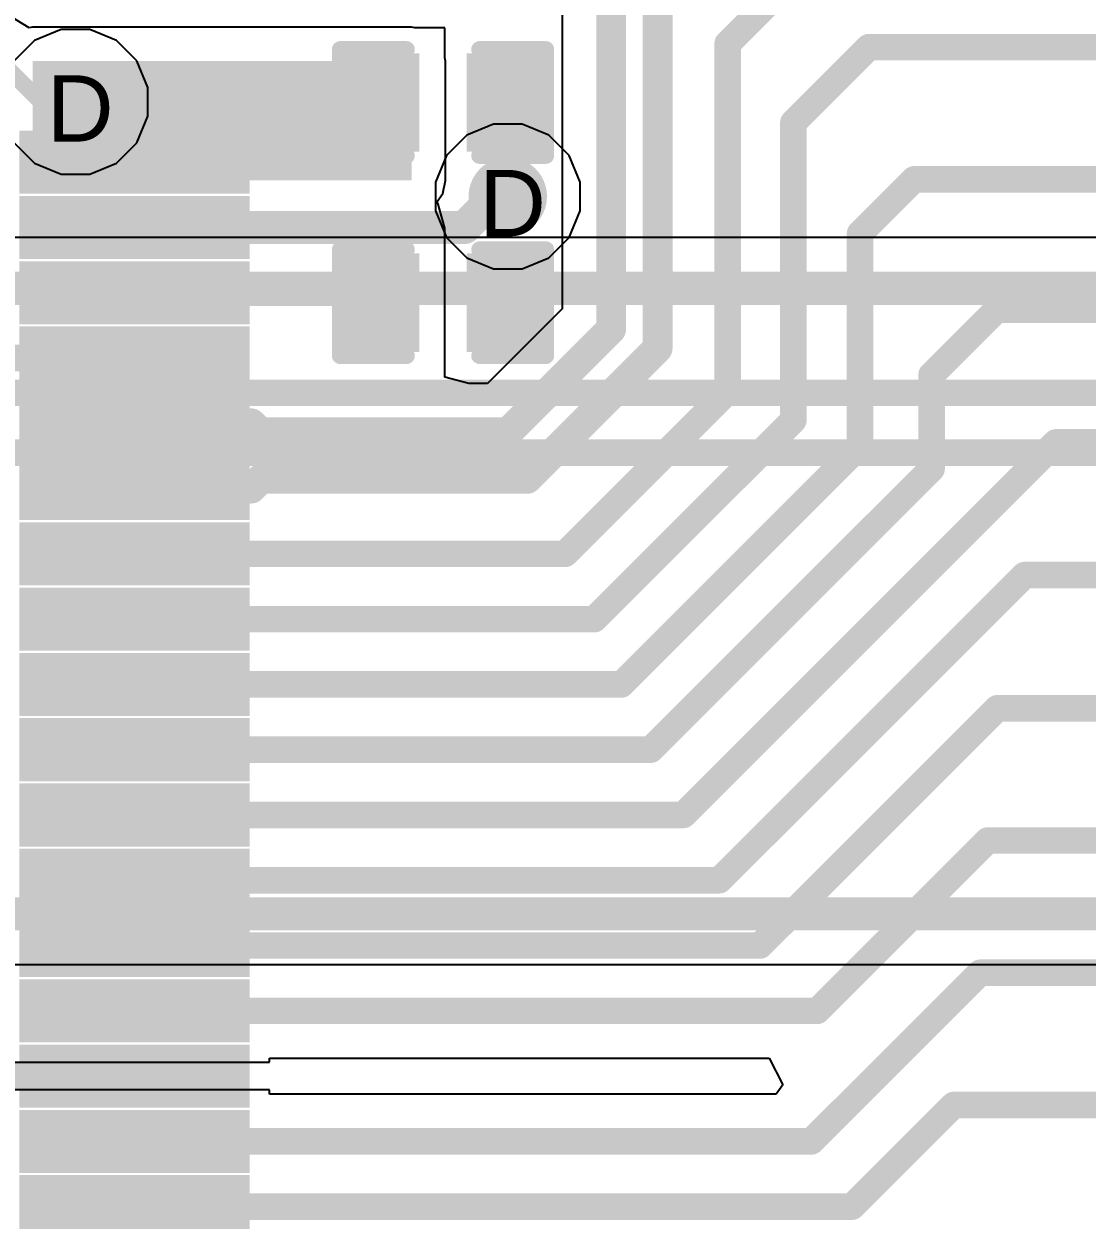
# Model space of a CAD drawing. Header units: inches. Extents: x -11 to 5428, y 0 to 5423.
# Drawn here: x 158.13 to 166.27, y 56.45 to 65.61 of the extents above; entities that cross this region are included whole.
import ezdxf

# ---------------------------------------------------------------- set-up
doc = ezdxf.new("R2010")
doc.units = ezdxf.units.IN
for name, color, linetype in [('Bottom Layer', 5, 'Continuous'), ('Drill Drawing', 1, 'Continuous'), ('GND', 16, 'Continuous'), ('PWR', 76, 'Continuous'), ('Top Layer', 1, 'Continuous'), ('Top Overlay', 2, 'Continuous'), ('Top Paste', 8, 'Continuous'), ('Top Solder', 216, 'Continuous'), ('Via Holes', 16, 'Continuous')]:
    doc.layers.add(name, color=color, linetype=linetype)
doc.styles.add('Arial', font='', dxfattribs={"height": 0.2})
doc.styles.get('Arial').set_extended_font_data('Arial')

# ---------------------------------------------------------------- blocks, each defined once
blk = doc.blocks.new('C___0402_387')
at = {"layer": 'Top Layer'}
for points in [[(-0.6985, -0.3175), (-0.6985, 0.3175), (-0.2413, 0.3175), (-0.2413, -0.3175)], [(0.2413, -0.3175), (0.2413, 0.3175), (0.6985, 0.3175), (0.6985, -0.3175)]]:
    blk.add_hatch(color=1, dxfattribs=at).paths.add_polyline_path(points)
at = {"layer": 'Top Paste'}
for points in [[(-0.6985, -0.3175), (-0.6985, 0.3175), (-0.2413, 0.3175), (-0.2413, -0.3175)], [(0.2413, -0.3175), (0.2413, 0.3175), (0.6985, 0.3175), (0.6985, -0.3175)]]:
    blk.add_hatch(color=8, dxfattribs=at).paths.add_polyline_path(points)
at = {"layer": 'Top Solder'}
for points in [[(-0.7585, -0.3775), (-0.7585, 0.3775), (-0.1813, 0.3775), (-0.1813, -0.3775)], [(0.1813, -0.3775), (0.1813, 0.3775), (0.7585, 0.3775), (0.7585, -0.3775)]]:
    blk.add_hatch(color=216, dxfattribs=at).paths.add_polyline_path(points)
at = {"layer": 'Top Overlay'}
for points in [[(-0.7874, -0.4064, 0.127, 0.127, 0), (-0.7874, 0.4064, 0.127, 0.127, 0)], [(-0.7874, 0.4064, 0.127, 0.127, 0), (-0.2794, 0.4064, 0.127, 0.127, 0)], [(0.2794, 0.4064, 0.127, 0.127, 0), (0.7874, 0.4064, 0.127, 0.127, 0)], [(0.7874, -0.4064, 0.127, 0.127, 0), (0.7874, 0.4064, 0.127, 0.127, 0)], [(-0.7874, -0.4064, 0.127, 0.127, 0), (-0.2794, -0.4064, 0.127, 0.127, 0)], [(0.2794, -0.4064, 0.127, 0.127, 0), (0.7874, -0.4064, 0.127, 0.127, 0)]]:
    blk.add_lwpolyline(points, format="xyseb", dxfattribs=at)
for points in [[(-0.8192, 0.4064, 0.0635, 0.0635, 1), (-0.7557, 0.4064, 0.0635, 0.0635, 1)], [(-0.8192, 0.4064, 0.0635, 0.0635, 1), (-0.7557, 0.4064, 0.0635, 0.0635, 1)], [(-0.3112, 0.4064, 0.0635, 0.0635, 1), (-0.2477, 0.4064, 0.0635, 0.0635, 1)], [(0.2476, 0.4064, 0.0635, 0.0635, 1), (0.3111, 0.4064, 0.0635, 0.0635, 1)], [(0.7556, 0.4064, 0.0635, 0.0635, 1), (0.8191, 0.4064, 0.0635, 0.0635, 1)], [(0.7556, 0.4064, 0.0635, 0.0635, 1), (0.8191, 0.4064, 0.0635, 0.0635, 1)], [(-0.8192, -0.4064, 0.0635, 0.0635, 1), (-0.7557, -0.4064, 0.0635, 0.0635, 1)], [(-0.8192, -0.4064, 0.0635, 0.0635, 1), (-0.7557, -0.4064, 0.0635, 0.0635, 1)], [(-0.3112, -0.4064, 0.0635, 0.0635, 1), (-0.2477, -0.4064, 0.0635, 0.0635, 1)], [(0.2476, -0.4064, 0.0635, 0.0635, 1), (0.3111, -0.4064, 0.0635, 0.0635, 1)], [(0.7556, -0.4064, 0.0635, 0.0635, 1), (0.8191, -0.4064, 0.0635, 0.0635, 1)], [(0.7556, -0.4064, 0.0635, 0.0635, 1), (0.8191, -0.4064, 0.0635, 0.0635, 1)]]:
    blk.add_lwpolyline(points, format="xyseb", close=True, dxfattribs=at)
blk = doc.blocks.new('C___0402_396')
at = {"layer": 'Top Layer'}
for points in [[(-0.6985, -0.3175), (-0.6985, 0.3175), (-0.2413, 0.3175), (-0.2413, -0.3175)], [(0.2413, -0.3175), (0.2413, 0.3175), (0.6985, 0.3175), (0.6985, -0.3175)]]:
    blk.add_hatch(color=1, dxfattribs=at).paths.add_polyline_path(points)
at = {"layer": 'Top Paste'}
for points in [[(-0.6985, -0.3175), (-0.6985, 0.3175), (-0.2413, 0.3175), (-0.2413, -0.3175)], [(0.2413, -0.3175), (0.2413, 0.3175), (0.6985, 0.3175), (0.6985, -0.3175)]]:
    blk.add_hatch(color=8, dxfattribs=at).paths.add_polyline_path(points)
at = {"layer": 'Top Solder'}
for points in [[(-0.7585, -0.3775), (-0.7585, 0.3775), (-0.1813, 0.3775), (-0.1813, -0.3775)], [(0.1813, -0.3775), (0.1813, 0.3775), (0.7585, 0.3775), (0.7585, -0.3775)]]:
    blk.add_hatch(color=216, dxfattribs=at).paths.add_polyline_path(points)
at = {"layer": 'Top Overlay'}
for points in [[(-0.2794, 0.4064, 0.127, 0.127, 0), (-0.7874, 0.4064, 0.127, 0.127, 0)], [(-0.7874, 0.4064, 0.127, 0.127, 0), (-0.7874, -0.4064, 0.127, 0.127, 0)], [(0.7874, 0.4064, 0.127, 0.127, 0), (0.2794, 0.4064, 0.127, 0.127, 0)], [(0.7874, 0.4064, 0.127, 0.127, 0), (0.7874, -0.4064, 0.127, 0.127, 0)], [(-0.2794, -0.4064, 0.127, 0.127, 0), (-0.7874, -0.4064, 0.127, 0.127, 0)], [(0.7874, -0.4064, 0.127, 0.127, 0), (0.2794, -0.4064, 0.127, 0.127, 0)]]:
    blk.add_lwpolyline(points, format="xyseb", dxfattribs=at)
for points in [[(-0.8191, 0.4064, 0.0635, 0.0635, 1), (-0.7556, 0.4064, 0.0635, 0.0635, 1)], [(-0.8191, 0.4064, 0.0635, 0.0635, 1), (-0.7556, 0.4064, 0.0635, 0.0635, 1)], [(-0.3111, 0.4064, 0.0635, 0.0635, 1), (-0.2476, 0.4064, 0.0635, 0.0635, 1)], [(0.2477, 0.4064, 0.0635, 0.0635, 1), (0.3112, 0.4064, 0.0635, 0.0635, 1)], [(0.7557, 0.4064, 0.0635, 0.0635, 1), (0.8192, 0.4064, 0.0635, 0.0635, 1)], [(0.7557, 0.4064, 0.0635, 0.0635, 1), (0.8192, 0.4064, 0.0635, 0.0635, 1)], [(-0.8191, -0.4064, 0.0635, 0.0635, 1), (-0.7556, -0.4064, 0.0635, 0.0635, 1)], [(-0.8191, -0.4064, 0.0635, 0.0635, 1), (-0.7556, -0.4064, 0.0635, 0.0635, 1)], [(-0.3111, -0.4064, 0.0635, 0.0635, 1), (-0.2476, -0.4064, 0.0635, 0.0635, 1)], [(0.2477, -0.4064, 0.0635, 0.0635, 1), (0.3112, -0.4064, 0.0635, 0.0635, 1)], [(0.7557, -0.4064, 0.0635, 0.0635, 1), (0.8192, -0.4064, 0.0635, 0.0635, 1)], [(0.7557, -0.4064, 0.0635, 0.0635, 1), (0.8192, -0.4064, 0.0635, 0.0635, 1)]]:
    blk.add_lwpolyline(points, format="xyseb", close=True, dxfattribs=at)
blk = doc.blocks.new('LQFP_144_20_20__614')
at = {"layer": 'Top Layer'}
for points in [[(9.9, 8.89), (11.46, 8.89), (11.46, 8.61), (9.9, 8.61)], [(9.9, 8.39), (11.46, 8.39), (11.46, 8.11), (9.9, 8.11)], [(9.9, 7.89), (11.46, 7.89), (11.46, 7.61), (9.9, 7.61)], [(9.9, 7.39), (11.46, 7.39), (11.46, 7.11), (9.9, 7.11)], [(9.9, 6.89), (11.46, 6.89), (11.46, 6.61), (9.9, 6.61)], [(9.9, 6.39), (11.46, 6.39), (11.46, 6.11), (9.9, 6.11)], [(9.9, 5.89), (11.46, 5.89), (11.46, 5.61), (9.9, 5.61)], [(9.9, 5.39), (11.46, 5.39), (11.46, 5.11), (9.9, 5.11)], [(9.9, 4.89), (11.46, 4.89), (11.46, 4.61), (9.9, 4.61)], [(9.9, 4.39), (11.46, 4.39), (11.46, 4.11), (9.9, 4.11)], [(9.9, 3.89), (11.46, 3.89), (11.46, 3.61), (9.9, 3.61)], [(9.9, 3.39), (11.46, 3.39), (11.46, 3.11), (9.9, 3.11)], [(9.9, 2.89), (11.46, 2.89), (11.46, 2.61), (9.9, 2.61)], [(9.9, 2.39), (11.46, 2.39), (11.46, 2.11), (9.9, 2.11)], [(9.9, 1.89), (11.46, 1.89), (11.46, 1.61), (9.9, 1.61)], [(9.9, 1.39), (11.46, 1.39), (11.46, 1.11), (9.9, 1.11)], [(9.9, 0.89), (11.46, 0.89), (11.46, 0.61), (9.9, 0.61)]]:
    blk.add_hatch(color=1, dxfattribs=at).paths.add_polyline_path(points)
at = {"layer": 'Top Paste'}
for points in [[(9.9, 8.89), (11.46, 8.89), (11.46, 8.61), (9.9, 8.61)], [(9.9, 8.39), (11.46, 8.39), (11.46, 8.11), (9.9, 8.11)], [(9.9, 7.89), (11.46, 7.89), (11.46, 7.61), (9.9, 7.61)], [(9.9, 7.39), (11.46, 7.39), (11.46, 7.11), (9.9, 7.11)], [(9.9, 6.89), (11.46, 6.89), (11.46, 6.61), (9.9, 6.61)], [(9.9, 6.39), (11.46, 6.39), (11.46, 6.11), (9.9, 6.11)], [(9.9, 5.89), (11.46, 5.89), (11.46, 5.61), (9.9, 5.61)], [(9.9, 5.39), (11.46, 5.39), (11.46, 5.11), (9.9, 5.11)], [(9.9, 4.89), (11.46, 4.89), (11.46, 4.61), (9.9, 4.61)], [(9.9, 4.39), (11.46, 4.39), (11.46, 4.11), (9.9, 4.11)], [(9.9, 3.89), (11.46, 3.89), (11.46, 3.61), (9.9, 3.61)], [(9.9, 3.39), (11.46, 3.39), (11.46, 3.11), (9.9, 3.11)], [(9.9, 2.89), (11.46, 2.89), (11.46, 2.61), (9.9, 2.61)], [(9.9, 2.39), (11.46, 2.39), (11.46, 2.11), (9.9, 2.11)], [(9.9, 1.89), (11.46, 1.89), (11.46, 1.61), (9.9, 1.61)], [(9.9, 1.39), (11.46, 1.39), (11.46, 1.11), (9.9, 1.11)], [(9.9, 0.89), (11.46, 0.89), (11.46, 0.61), (9.9, 0.61)]]:
    blk.add_hatch(color=8, dxfattribs=at).paths.add_polyline_path(points)
at = {"layer": 'Top Solder'}
for points in [[(9.7984, 8.9916), (11.5616, 8.9916), (11.5616, 8.5084), (9.7984, 8.5084)], [(9.7984, 8.4916), (11.5616, 8.4916), (11.5616, 8.0084), (9.7984, 8.0084)], [(9.7984, 7.9916), (11.5616, 7.9916), (11.5616, 7.5084), (9.7984, 7.5084)], [(9.7984, 7.4916), (11.5616, 7.4916), (11.5616, 7.0084), (9.7984, 7.0084)], [(9.7984, 6.9916), (11.5616, 6.9916), (11.5616, 6.5084), (9.7984, 6.5084)], [(9.7984, 6.4916), (11.5616, 6.4916), (11.5616, 6.0084), (9.7984, 6.0084)], [(9.7984, 5.9916), (11.5616, 5.9916), (11.5616, 5.5084), (9.7984, 5.5084)], [(9.7984, 5.4916), (11.5616, 5.4916), (11.5616, 5.0084), (9.7984, 5.0084)], [(9.7984, 4.9916), (11.5616, 4.9916), (11.5616, 4.5084), (9.7984, 4.5084)], [(9.7984, 4.4916), (11.5616, 4.4916), (11.5616, 4.0084), (9.7984, 4.0084)], [(9.7984, 3.9916), (11.5616, 3.9916), (11.5616, 3.5084), (9.7984, 3.5084)], [(9.7984, 3.4916), (11.5616, 3.4916), (11.5616, 3.0084), (9.7984, 3.0084)], [(9.7984, 2.9916), (11.5616, 2.9916), (11.5616, 2.5084), (9.7984, 2.5084)], [(9.7984, 2.4916), (11.5616, 2.4916), (11.5616, 2.0084), (9.7984, 2.0084)], [(9.7984, 1.9916), (11.5616, 1.9916), (11.5616, 1.5084), (9.7984, 1.5084)], [(9.7984, 1.4916), (11.5616, 1.4916), (11.5616, 1.0084), (9.7984, 1.0084)], [(9.7984, 0.9916), (11.5616, 0.9916), (11.5616, 0.5084), (9.7984, 0.5084)]]:
    blk.add_hatch(color=216, dxfattribs=at).paths.add_polyline_path(points)
at = {"layer": 'Top Overlay'}
blk.add_lwpolyline([(9.144, 10.033, 0.127, 0.127, 0), (10.033, 9.144, 0.127, 0.127, 0)], format="xyseb", dxfattribs=at)
blk.add_lwpolyline([(10.0012, 9.144, 0.0635, 0.0635, 1), (10.0647, 9.144, 0.0635, 0.0635, 1)], format="xyseb", close=True, dxfattribs=at)

msp = doc.modelspace()

# ---------------------------------------------------------------- hatches: boundary and pattern name
at = {"layer": 'Bottom Layer'}
h = msp.add_hatch(color=5, dxfattribs=at)
edge = h.paths.add_edge_path()
edge.add_arc((158.5267, 65.0161), 0.3, 0, 360)
h = msp.add_hatch(color=5, dxfattribs=at)
edge = h.paths.add_edge_path()
edge.add_arc((161.8365, 64.2913), 0.3, 0, 360)
at = {"layer": 'GND'}
h = msp.add_hatch(color=16, dxfattribs=at)
edge = h.paths.add_edge_path()
edge.add_arc((158.5267, 65.0161), 0.3, 0, 360)
h = msp.add_hatch(color=16, dxfattribs=at)
edge = h.paths.add_edge_path()
edge.add_arc((161.8365, 64.2913), 0.3, 0, 360)
at = {"layer": 'PWR'}
h = msp.add_hatch(color=76, dxfattribs=at)
edge = h.paths.add_edge_path()
edge.add_arc((158.5267, 65.0161), 0.3, 0, 360)
h = msp.add_hatch(color=76, dxfattribs=at)
edge = h.paths.add_edge_path()
edge.add_arc((161.8365, 64.2913), 0.3, 0, 360)
at = {"layer": 'Top Layer'}
msp.add_hatch(color=1, dxfattribs=at).paths.add_polyline_path([(158.1978, 64.4138), (161.0994, 64.4138), (161.0994, 65.3283), (158.1978, 65.3283)])
h = msp.add_hatch(color=1, dxfattribs=at)
edge = h.paths.add_edge_path()
edge.add_arc((158.5267, 65.0161), 0.3, 0, 360)
h = msp.add_hatch(color=1, dxfattribs=at)
edge = h.paths.add_edge_path()
edge.add_arc((161.8365, 64.2913), 0.3, 0, 360)
at = {"layer": 'Via Holes'}
h = msp.add_hatch(color=7, dxfattribs=at)
edge = h.paths.add_edge_path()
edge.add_arc((158.5267, 65.0161), 0.15, 0, 360)
h = msp.add_hatch(color=7, dxfattribs=at)
edge = h.paths.add_edge_path()
edge.add_arc((161.8365, 64.2913), 0.15, 0, 360)

# ---------------------------------------------------------------- linework, layer by layer
at = {"layer": 'Bottom Layer'}
for p, q in [((158.4165, 65.5701), (158.2129, 65.4857)), ((158.6369, 65.5701), (158.4165, 65.5701)), ((158.8405, 65.4857), (158.6369, 65.5701)), ((158.2129, 65.4857), (158.057, 65.3299)), ((158.9963, 65.3299), (158.8405, 65.4857)), ((159.0807, 65.1263), (158.9963, 65.3299)), ((159.0807, 64.9059), (159.0807, 65.1263)), ((158.9963, 64.7023), (159.0807, 64.9059)), ((158.057, 64.7023), (158.2129, 64.5464)), ((158.8405, 64.5464), (158.9963, 64.7023)), ((158.2129, 64.5464), (158.4165, 64.4621)), ((158.6369, 64.4621), (158.8405, 64.5464)), ((158.4165, 64.4621), (158.6369, 64.4621)), ((174.5309, 63.9756), (153.9003, 63.9756)), ((152.6332, 58.4081), (191.1818, 58.4081))]:
    msp.add_line(p, q, dxfattribs=at)
for points in [[(153.9003, 63.5872, 0.254, 0.254, 0), (174.9259, 63.5872, 0.254, 0.254, 0)], [(154.5396, 62.7869, 0.2032, 0.2032, 0), (194.7322, 62.7869, 0.2032, 0.2032, 0)], [(154.7779, 62.3287, 0.2032, 0.2032, 0), (194.4433, 62.3287, 0.2032, 0.2032, 0)], [(152.4723, 58.7965, 0.254, 0.254, 0), (191.3427, 58.7965, 0.254, 0.254, 0)]]:
    msp.add_lwpolyline(points, format="xyseb", dxfattribs=at)
at = {"layer": 'GND'}
for p, q in [((158.4165, 65.5701), (158.2129, 65.4857)), ((158.6369, 65.5701), (158.4165, 65.5701)), ((158.8405, 65.4857), (158.6369, 65.5701)), ((158.2129, 65.4857), (158.057, 65.3299)), ((158.9963, 65.3299), (158.8405, 65.4857)), ((159.0807, 65.1263), (158.9963, 65.3299)), ((159.0807, 64.9059), (159.0807, 65.1263)), ((158.9963, 64.7023), (159.0807, 64.9059)), ((158.057, 64.7023), (158.2129, 64.5464)), ((158.8405, 64.5464), (158.9963, 64.7023)), ((158.2129, 64.5464), (158.4165, 64.4621)), ((158.6369, 64.4621), (158.8405, 64.5464)), ((158.4165, 64.4621), (158.6369, 64.4621))]:
    msp.add_line(p, q, dxfattribs=at)
at = {"layer": 'PWR'}
for p, q in [((161.7263, 64.8453), (161.5227, 64.7609)), ((161.9467, 64.8453), (161.7263, 64.8453)), ((162.1503, 64.7609), (161.9467, 64.8453)), ((161.5227, 64.7609), (161.3668, 64.6051)), ((162.3061, 64.6051), (162.1503, 64.7609)), ((161.3668, 64.6051), (161.2825, 64.4015)), ((162.3905, 64.4015), (162.3061, 64.6051)), ((161.2825, 64.4015), (161.2825, 64.1811)), ((162.3905, 64.1811), (162.3905, 64.4015)), ((161.2825, 64.1811), (161.3668, 63.9775)), ((162.3061, 63.9775), (162.3905, 64.1811)), ((161.3668, 63.9775), (161.5227, 63.8216)), ((162.1503, 63.8216), (162.3061, 63.9775)), ((161.5227, 63.8216), (161.7263, 63.7373)), ((161.9467, 63.7373), (162.1503, 63.8216)), ((161.7263, 63.7373), (161.9467, 63.7373))]:
    msp.add_line(p, q, dxfattribs=at)
at = {"layer": 'Top Layer'}
for p, q in [((162.2523, 65.8995), (162.2523, 63.4295)), ((158.1728, 65.5823), (158, 65.6884)), ((158.1978, 65.5873), (158.1728, 65.5823)), ((161.0994, 65.5873), (158.1978, 65.5873)), ((161.1244, 65.5823), (161.0994, 65.5873)), ((161.3534, 65.5823), (161.1244, 65.5823)), ((161.3534, 65.3533), (161.3534, 65.5823)), ((161.3584, 65.3283), (161.3534, 65.3533)), ((161.3584, 64.4138), (161.3584, 65.3283)), ((161.3387, 64.3147), (161.3584, 64.4138)), ((161.297, 64.2523), (161.3387, 64.3147)), ((161.3024, 64.2312), (161.297, 64.2523)), ((161.3534, 64.0491), (161.3024, 64.2312)), ((161.3534, 62.9061), (161.3534, 64.0491)), ((161.3534, 64.0491), (161.3534, 64.0491)), ((162.2523, 63.4295), (161.6822, 62.8595)), ((161.5373, 62.8595), (161.3534, 62.9061)), ((161.6822, 62.8595), (161.5373, 62.8595)), ((157.9438, 57.6598), (160.0118, 57.6598)), ((160.0118, 57.6598), (160.0118, 57.6912)), ((160.0118, 57.6912), (163.8388, 57.6912)), ((163.8388, 57.6912), (163.9433, 57.488)), ((160.0118, 57.4478), (157.9438, 57.4478)), ((160.0118, 57.4164), (160.0118, 57.4478)), ((163.9433, 57.488), (163.892, 57.4164)), ((163.892, 57.4164), (160.0118, 57.4164))]:
    msp.add_line(p, q, dxfattribs=at)
for points in [[(163.5201, 65.4618, 0.2032, 0.2032, 0), (164.417, 66.3586, 0.2032, 0.2032, 0)], [(162.6278, 63.274, 0.2286, 0.2286, 0), (162.6278, 65.8995, 0.2286, 0.2286, 0)], [(162.9834, 63.1267, 0.2286, 0.2286, 0), (162.9834, 65.7522, 0.2286, 0.2286, 0)], [(163.5201, 62.7991, 0.2032, 0.2032, 0), (163.5201, 65.4618, 0.2032, 0.2032, 0)], [(164.0231, 64.8568, 0.2032, 0.2032, 0), (164.6011, 65.4348, 0.2032, 0.2032, 0)], [(164.6011, 65.4348, 0.2032, 0.2032, 0), (166.7888, 65.4348, 0.2032, 0.2032, 0)], [(164.0231, 62.5774, 0.2032, 0.2032, 0), (164.0231, 64.8568, 0.2032, 0.2032, 0)], [(164.5337, 64.0082, 0.2032, 0.2032, 0), (164.9477, 64.4221, 0.2032, 0.2032, 0)], [(164.9477, 64.4221, 0.2032, 0.2032, 0), (166.7888, 64.4221, 0.2032, 0.2032, 0)], [(161.5054, 64.0538, 0.254, 0.254, 0), (161.7428, 64.2913, 0.254, 0.254, 0)], [(161.7428, 64.2913, 0.254, 0.254, 0), (161.8365, 64.2913, 0.254, 0.254, 0)], [(158.9778, 64.0538, 0.254, 0.254, 0), (161.5054, 64.0538, 0.254, 0.254, 0)], [(164.5337, 62.3813, 0.2032, 0.2032, 0), (164.5337, 64.0082, 0.2032, 0.2032, 0)], [(158.9778, 63.5538, 0.2032, 0.2032, 0), (160.7946, 63.5538, 0.2032, 0.2032, 0)], [(160.7946, 63.5538, 0.2032, 0.2032, 0), (160.8708, 63.4776, 0.2032, 0.2032, 0)], [(165.0815, 62.9247, 0.2032, 0.2032, 0), (165.5806, 63.4238, 0.2032, 0.2032, 0)], [(165.5806, 63.4238, 0.2032, 0.2032, 0), (166.7891, 63.4238, 0.2032, 0.2032, 0)], [(161.8378, 62.484, 0.2286, 0.2286, 0), (162.6278, 63.274, 0.2286, 0.2286, 0)], [(161.9851, 62.1284, 0.2286, 0.2286, 0), (162.9834, 63.1267, 0.2286, 0.2286, 0)], [(157.84, 63.0538, 0.2032, 0.2032, 0), (158.9778, 63.0538, 0.2032, 0.2032, 0)], [(165.0815, 62.205, 0.2032, 0.2032, 0), (165.0815, 62.9247, 0.2032, 0.2032, 0)], [(162.2749, 61.5538, 0.2032, 0.2032, 0), (163.5201, 62.7991, 0.2032, 0.2032, 0)], [(158.9778, 62.5538, 0.2286, 0.2286, 0), (159.8721, 62.5538, 0.2286, 0.2286, 0)], [(159.8721, 62.5538, 0.2286, 0.2286, 0), (159.9419, 62.484, 0.2286, 0.2286, 0)], [(162.4995, 61.0538, 0.2032, 0.2032, 0), (164.0231, 62.5774, 0.2032, 0.2032, 0)], [(159.9419, 62.484, 0.2286, 0.2286, 0), (161.8378, 62.484, 0.2286, 0.2286, 0)], [(162.7063, 60.5538, 0.2032, 0.2032, 0), (164.5337, 62.3813, 0.2032, 0.2032, 0)], [(163.1801, 59.5538, 0.2032, 0.2032, 0), (166.0341, 62.4078, 0.2032, 0.2032, 0)], [(166.0341, 62.4078, 0.2032, 0.2032, 0), (166.7891, 62.4078, 0.2032, 0.2032, 0)], [(162.9303, 60.0538, 0.2032, 0.2032, 0), (165.0815, 62.205, 0.2032, 0.2032, 0)], [(159.8721, 62.0538, 0.2286, 0.2286, 0), (159.9467, 62.1284, 0.2286, 0.2286, 0)], [(159.9467, 62.1284, 0.2286, 0.2286, 0), (161.9851, 62.1284, 0.2286, 0.2286, 0)], [(158.9778, 62.0538, 0.2286, 0.2286, 0), (159.8721, 62.0538, 0.2286, 0.2286, 0)], [(158.9778, 61.5538, 0.2032, 0.2032, 0), (162.2749, 61.5538, 0.2032, 0.2032, 0)], [(163.4558, 59.0538, 0.2032, 0.2032, 0), (165.7938, 61.3918, 0.2032, 0.2032, 0)], [(165.7938, 61.3918, 0.2032, 0.2032, 0), (166.7888, 61.3918, 0.2032, 0.2032, 0)], [(158.9778, 61.0538, 0.2032, 0.2032, 0), (162.4995, 61.0538, 0.2032, 0.2032, 0)], [(158.9778, 60.5538, 0.2032, 0.2032, 0), (162.7063, 60.5538, 0.2032, 0.2032, 0)], [(163.7676, 58.5538, 0.2032, 0.2032, 0), (165.5852, 60.3713, 0.2032, 0.2032, 0)], [(165.5852, 60.3713, 0.2032, 0.2032, 0), (166.7888, 60.3713, 0.2032, 0.2032, 0)], [(158.9778, 60.0538, 0.2032, 0.2032, 0), (162.9303, 60.0538, 0.2032, 0.2032, 0)], [(158.9778, 59.5538, 0.2032, 0.2032, 0), (163.1801, 59.5538, 0.2032, 0.2032, 0)], [(164.2061, 58.0538, 0.2032, 0.2032, 0), (165.511, 59.3586, 0.2032, 0.2032, 0)], [(165.511, 59.3586, 0.2032, 0.2032, 0), (166.7888, 59.3586, 0.2032, 0.2032, 0)], [(158.9778, 59.0538, 0.2032, 0.2032, 0), (163.4558, 59.0538, 0.2032, 0.2032, 0)], [(158.9778, 58.5538, 0.2032, 0.2032, 0), (163.7676, 58.5538, 0.2032, 0.2032, 0)], [(164.1607, 57.0538, 0.2032, 0.2032, 0), (165.4528, 58.3459, 0.2032, 0.2032, 0)], [(165.4528, 58.3459, 0.2032, 0.2032, 0), (166.7888, 58.3459, 0.2032, 0.2032, 0)], [(158.9778, 58.0538, 0.2032, 0.2032, 0), (164.2061, 58.0538, 0.2032, 0.2032, 0)], [(157.4418, 57.5538, 0.2032, 0.2032, 0), (158.9778, 57.5538, 0.2032, 0.2032, 0)], [(164.4722, 56.5538, 0.2032, 0.2032, 0), (165.2516, 57.3332, 0.2032, 0.2032, 0)], [(165.2516, 57.3332, 0.2032, 0.2032, 0), (166.7888, 57.3332, 0.2032, 0.2032, 0)], [(158.9778, 57.0538, 0.2032, 0.2032, 0), (158.9822, 57.0494, 0.2032, 0.2032, 0)], [(158.9822, 57.0494, 0.2032, 0.2032, 0), (159.2557, 57.0494, 0.2032, 0.2032, 0)], [(159.2557, 57.0538, 0.2032, 0.2032, 0), (164.1607, 57.0538, 0.2032, 0.2032, 0)], [(158.9778, 56.5538, 0.2032, 0.2032, 0), (164.4722, 56.5538, 0.2032, 0.2032, 0)]]:
    msp.add_lwpolyline(points, format="xyseb", dxfattribs=at)
for points in [[(163.4693, 65.4618, 0.1016, 0.1016, 1), (163.5709, 65.4618, 0.1016, 0.1016, 1)], [(163.4693, 65.4618, 0.1016, 0.1016, 1), (163.5709, 65.4618, 0.1016, 0.1016, 1)], [(164.5503, 65.4348, 0.1016, 0.1016, 1), (164.6519, 65.4348, 0.1016, 0.1016, 1)], [(164.5503, 65.4348, 0.1016, 0.1016, 1), (164.6519, 65.4348, 0.1016, 0.1016, 1)], [(163.9723, 64.8568, 0.1016, 0.1016, 1), (164.0739, 64.8568, 0.1016, 0.1016, 1)], [(163.9723, 64.8568, 0.1016, 0.1016, 1), (164.0739, 64.8568, 0.1016, 0.1016, 1)], [(164.8969, 64.4221, 0.1016, 0.1016, 1), (164.9985, 64.4221, 0.1016, 0.1016, 1)], [(164.8969, 64.4221, 0.1016, 0.1016, 1), (164.9985, 64.4221, 0.1016, 0.1016, 1)], [(161.6793, 64.2913, 0.127, 0.127, 1), (161.8063, 64.2913, 0.127, 0.127, 1)], [(161.6793, 64.2913, 0.127, 0.127, 1), (161.8063, 64.2913, 0.127, 0.127, 1)], [(161.773, 64.2913, 0.127, 0.127, 1), (161.9, 64.2913, 0.127, 0.127, 1)], [(158.9143, 64.0538, 0.127, 0.127, 1), (159.0413, 64.0538, 0.127, 0.127, 1)], [(161.4419, 64.0538, 0.127, 0.127, 1), (161.5689, 64.0538, 0.127, 0.127, 1)], [(161.4419, 64.0538, 0.127, 0.127, 1), (161.5689, 64.0538, 0.127, 0.127, 1)], [(164.4829, 64.0082, 0.1016, 0.1016, 1), (164.5845, 64.0082, 0.1016, 0.1016, 1)], [(164.4829, 64.0082, 0.1016, 0.1016, 1), (164.5845, 64.0082, 0.1016, 0.1016, 1)], [(158.927, 63.5538, 0.1016, 0.1016, 1), (159.0286, 63.5538, 0.1016, 0.1016, 1)], [(160.7438, 63.5538, 0.1016, 0.1016, 1), (160.8454, 63.5538, 0.1016, 0.1016, 1)], [(160.7438, 63.5538, 0.1016, 0.1016, 1), (160.8454, 63.5538, 0.1016, 0.1016, 1)], [(160.82, 63.4776, 0.1016, 0.1016, 1), (160.9216, 63.4776, 0.1016, 0.1016, 1)], [(165.5298, 63.4238, 0.1016, 0.1016, 1), (165.6314, 63.4238, 0.1016, 0.1016, 1)], [(165.5298, 63.4238, 0.1016, 0.1016, 1), (165.6314, 63.4238, 0.1016, 0.1016, 1)], [(162.5706, 63.274, 0.1143, 0.1143, 1), (162.6849, 63.274, 0.1143, 0.1143, 1)], [(162.5706, 63.274, 0.1143, 0.1143, 1), (162.6849, 63.274, 0.1143, 0.1143, 1)], [(162.9262, 63.1267, 0.1143, 0.1143, 1), (163.0405, 63.1267, 0.1143, 0.1143, 1)], [(162.9262, 63.1267, 0.1143, 0.1143, 1), (163.0405, 63.1267, 0.1143, 0.1143, 1)], [(158.927, 63.0538, 0.1016, 0.1016, 1), (159.0286, 63.0538, 0.1016, 0.1016, 1)], [(165.0307, 62.9247, 0.1016, 0.1016, 1), (165.1323, 62.9247, 0.1016, 0.1016, 1)], [(165.0307, 62.9247, 0.1016, 0.1016, 1), (165.1323, 62.9247, 0.1016, 0.1016, 1)], [(163.4693, 62.7991, 0.1016, 0.1016, 1), (163.5709, 62.7991, 0.1016, 0.1016, 1)], [(163.4693, 62.7991, 0.1016, 0.1016, 1), (163.5709, 62.7991, 0.1016, 0.1016, 1)], [(158.9206, 62.5538, 0.1143, 0.1143, 1), (159.0349, 62.5538, 0.1143, 0.1143, 1)], [(159.815, 62.5538, 0.1143, 0.1143, 1), (159.9293, 62.5538, 0.1143, 0.1143, 1)], [(159.815, 62.5538, 0.1143, 0.1143, 1), (159.9293, 62.5538, 0.1143, 0.1143, 1)], [(163.9723, 62.5774, 0.1016, 0.1016, 1), (164.0739, 62.5774, 0.1016, 0.1016, 1)], [(163.9723, 62.5774, 0.1016, 0.1016, 1), (164.0739, 62.5774, 0.1016, 0.1016, 1)], [(159.8848, 62.484, 0.1143, 0.1143, 1), (159.9991, 62.484, 0.1143, 0.1143, 1)], [(159.8848, 62.484, 0.1143, 0.1143, 1), (159.9991, 62.484, 0.1143, 0.1143, 1)], [(161.7806, 62.484, 0.1143, 0.1143, 1), (161.8949, 62.484, 0.1143, 0.1143, 1)], [(161.7806, 62.484, 0.1143, 0.1143, 1), (161.8949, 62.484, 0.1143, 0.1143, 1)], [(164.4829, 62.3813, 0.1016, 0.1016, 1), (164.5845, 62.3813, 0.1016, 0.1016, 1)], [(164.4829, 62.3813, 0.1016, 0.1016, 1), (164.5845, 62.3813, 0.1016, 0.1016, 1)], [(165.9833, 62.4078, 0.1016, 0.1016, 1), (166.0849, 62.4078, 0.1016, 0.1016, 1)], [(165.9833, 62.4078, 0.1016, 0.1016, 1), (166.0849, 62.4078, 0.1016, 0.1016, 1)], [(165.0307, 62.205, 0.1016, 0.1016, 1), (165.1323, 62.205, 0.1016, 0.1016, 1)], [(165.0307, 62.205, 0.1016, 0.1016, 1), (165.1323, 62.205, 0.1016, 0.1016, 1)], [(159.8896, 62.1284, 0.1143, 0.1143, 1), (160.0039, 62.1284, 0.1143, 0.1143, 1)], [(159.8896, 62.1284, 0.1143, 0.1143, 1), (160.0039, 62.1284, 0.1143, 0.1143, 1)], [(161.9279, 62.1284, 0.1143, 0.1143, 1), (162.0422, 62.1284, 0.1143, 0.1143, 1)], [(161.9279, 62.1284, 0.1143, 0.1143, 1), (162.0422, 62.1284, 0.1143, 0.1143, 1)], [(158.9206, 62.0538, 0.1143, 0.1143, 1), (159.0349, 62.0538, 0.1143, 0.1143, 1)], [(159.815, 62.0538, 0.1143, 0.1143, 1), (159.9293, 62.0538, 0.1143, 0.1143, 1)], [(159.815, 62.0538, 0.1143, 0.1143, 1), (159.9293, 62.0538, 0.1143, 0.1143, 1)], [(158.927, 61.5538, 0.1016, 0.1016, 1), (159.0286, 61.5538, 0.1016, 0.1016, 1)], [(162.2241, 61.5538, 0.1016, 0.1016, 1), (162.3257, 61.5538, 0.1016, 0.1016, 1)], [(162.2241, 61.5538, 0.1016, 0.1016, 1), (162.3257, 61.5538, 0.1016, 0.1016, 1)], [(165.743, 61.3918, 0.1016, 0.1016, 1), (165.8446, 61.3918, 0.1016, 0.1016, 1)], [(165.743, 61.3918, 0.1016, 0.1016, 1), (165.8446, 61.3918, 0.1016, 0.1016, 1)], [(158.927, 61.0538, 0.1016, 0.1016, 1), (159.0286, 61.0538, 0.1016, 0.1016, 1)], [(162.4487, 61.0538, 0.1016, 0.1016, 1), (162.5503, 61.0538, 0.1016, 0.1016, 1)], [(162.4487, 61.0538, 0.1016, 0.1016, 1), (162.5503, 61.0538, 0.1016, 0.1016, 1)], [(158.927, 60.5538, 0.1016, 0.1016, 1), (159.0286, 60.5538, 0.1016, 0.1016, 1)], [(162.6555, 60.5538, 0.1016, 0.1016, 1), (162.7571, 60.5538, 0.1016, 0.1016, 1)], [(162.6555, 60.5538, 0.1016, 0.1016, 1), (162.7571, 60.5538, 0.1016, 0.1016, 1)], [(165.5344, 60.3713, 0.1016, 0.1016, 1), (165.636, 60.3713, 0.1016, 0.1016, 1)], [(165.5344, 60.3713, 0.1016, 0.1016, 1), (165.636, 60.3713, 0.1016, 0.1016, 1)], [(158.927, 60.0538, 0.1016, 0.1016, 1), (159.0286, 60.0538, 0.1016, 0.1016, 1)], [(162.8795, 60.0538, 0.1016, 0.1016, 1), (162.9811, 60.0538, 0.1016, 0.1016, 1)], [(162.8795, 60.0538, 0.1016, 0.1016, 1), (162.9811, 60.0538, 0.1016, 0.1016, 1)], [(158.927, 59.5538, 0.1016, 0.1016, 1), (159.0286, 59.5538, 0.1016, 0.1016, 1)], [(163.1293, 59.5538, 0.1016, 0.1016, 1), (163.2309, 59.5538, 0.1016, 0.1016, 1)], [(163.1293, 59.5538, 0.1016, 0.1016, 1), (163.2309, 59.5538, 0.1016, 0.1016, 1)], [(165.4602, 59.3586, 0.1016, 0.1016, 1), (165.5618, 59.3586, 0.1016, 0.1016, 1)], [(165.4602, 59.3586, 0.1016, 0.1016, 1), (165.5618, 59.3586, 0.1016, 0.1016, 1)], [(158.927, 59.0538, 0.1016, 0.1016, 1), (159.0286, 59.0538, 0.1016, 0.1016, 1)], [(163.405, 59.0538, 0.1016, 0.1016, 1), (163.5066, 59.0538, 0.1016, 0.1016, 1)], [(163.405, 59.0538, 0.1016, 0.1016, 1), (163.5066, 59.0538, 0.1016, 0.1016, 1)], [(158.927, 58.5538, 0.1016, 0.1016, 1), (159.0286, 58.5538, 0.1016, 0.1016, 1)], [(163.7168, 58.5538, 0.1016, 0.1016, 1), (163.8184, 58.5538, 0.1016, 0.1016, 1)], [(163.7168, 58.5538, 0.1016, 0.1016, 1), (163.8184, 58.5538, 0.1016, 0.1016, 1)], [(165.402, 58.3459, 0.1016, 0.1016, 1), (165.5036, 58.3459, 0.1016, 0.1016, 1)], [(165.402, 58.3459, 0.1016, 0.1016, 1), (165.5036, 58.3459, 0.1016, 0.1016, 1)], [(158.927, 58.0538, 0.1016, 0.1016, 1), (159.0286, 58.0538, 0.1016, 0.1016, 1)], [(164.1553, 58.0538, 0.1016, 0.1016, 1), (164.2569, 58.0538, 0.1016, 0.1016, 1)], [(164.1553, 58.0538, 0.1016, 0.1016, 1), (164.2569, 58.0538, 0.1016, 0.1016, 1)], [(158.927, 57.5538, 0.1016, 0.1016, 1), (159.0286, 57.5538, 0.1016, 0.1016, 1)], [(165.2008, 57.3332, 0.1016, 0.1016, 1), (165.3024, 57.3332, 0.1016, 0.1016, 1)], [(165.2008, 57.3332, 0.1016, 0.1016, 1), (165.3024, 57.3332, 0.1016, 0.1016, 1)], [(158.927, 57.0538, 0.1016, 0.1016, 1), (159.0286, 57.0538, 0.1016, 0.1016, 1)], [(158.9314, 57.0494, 0.1016, 0.1016, 1), (159.033, 57.0494, 0.1016, 0.1016, 1)], [(158.9314, 57.0494, 0.1016, 0.1016, 1), (159.033, 57.0494, 0.1016, 0.1016, 1)], [(159.2049, 57.0538, 0.1016, 0.1016, 1), (159.3065, 57.0538, 0.1016, 0.1016, 1)], [(159.2049, 57.0494, 0.1016, 0.1016, 1), (159.3065, 57.0494, 0.1016, 0.1016, 1)], [(164.1099, 57.0538, 0.1016, 0.1016, 1), (164.2115, 57.0538, 0.1016, 0.1016, 1)], [(164.1099, 57.0538, 0.1016, 0.1016, 1), (164.2115, 57.0538, 0.1016, 0.1016, 1)], [(158.927, 56.5538, 0.1016, 0.1016, 1), (159.0286, 56.5538, 0.1016, 0.1016, 1)], [(164.4214, 56.5538, 0.1016, 0.1016, 1), (164.523, 56.5538, 0.1016, 0.1016, 1)], [(164.4214, 56.5538, 0.1016, 0.1016, 1), (164.523, 56.5538, 0.1016, 0.1016, 1)]]:
    msp.add_lwpolyline(points, format="xyseb", close=True, dxfattribs=at)

# ---------------------------------------------------------------- block references
for name, p in [('LQFP_144_20_20__614', (148.2978, 55.8038)), ('C___0402_387', (161.3407, 63.4776))]:
    msp.add_blockref(name, p)
at = {"rotation": 180}
msp.add_blockref('C___0402_396', (161.3407, 65.0108), dxfattribs=at)

# ---------------------------------------------------------------- texts
at = {"layer": 'Drill Drawing', "style": 'Arial'}
for p in [(158.3066, 64.7114), (161.6164, 63.9865)]:
    msp.add_text('D', height=0.508, dxfattribs=at).set_placement(p)

doc.saveas('drawing.dxf')
